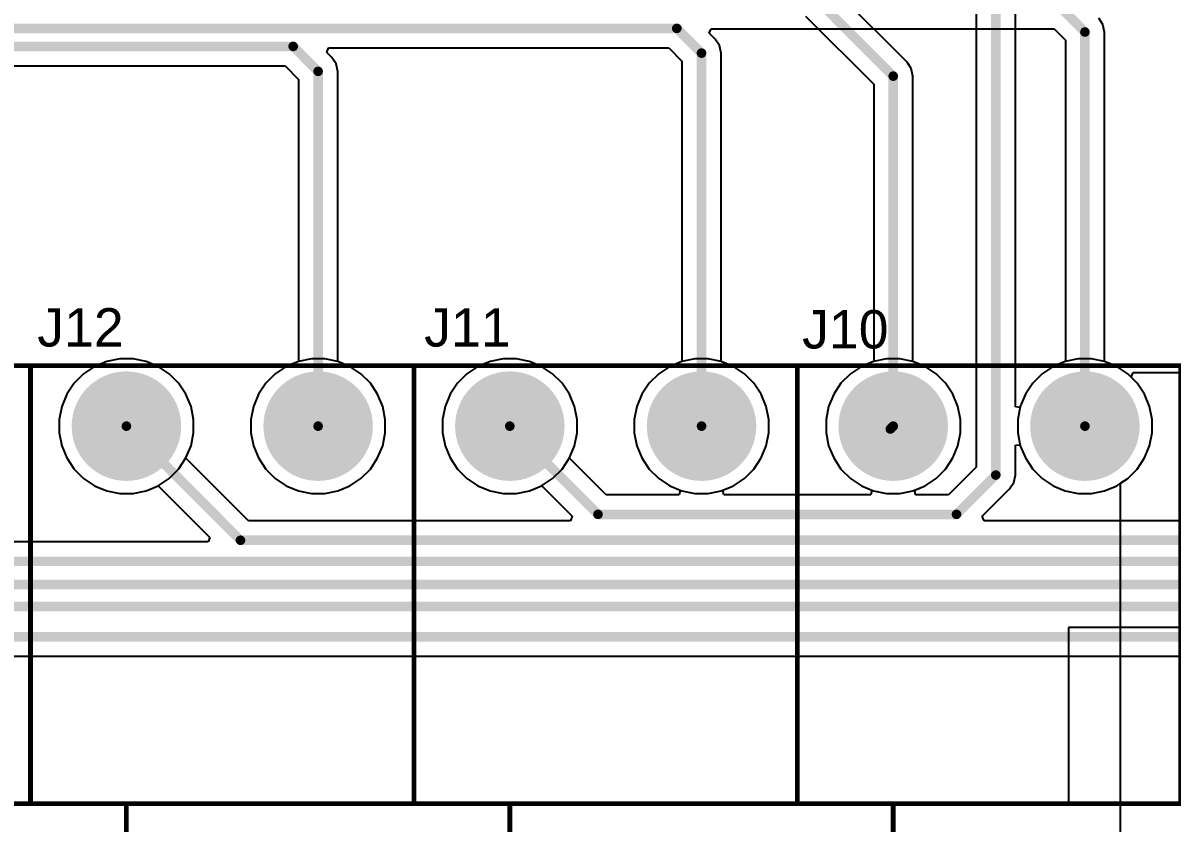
# Model space of a CAD drawing. Header units: millimetres. Extents: x -1.53 to 7.44, y -0.61 to 4.57.
# Drawn here: x 2.317 to 3.516, y 1.95 to 2.784 of the extents above; entities that cross this region are included whole.
import ezdxf

# ---------------------------------------------------------------- set-up
doc = ezdxf.new("R2010")
doc.units = ezdxf.units.MM
doc.header["$MEASUREMENT"] = 0
for name, color, linetype in [('BottomLayer', 5, 'Continuous'), ('BottomSolder', 6, 'Continuous'), ('MultiLayer', 9, 'Continuous'), ('PadHoleLayer', 156, 'Continuous'), ('TopLayer', 1, 'Continuous'), ('TopOverlay', 2, 'Continuous'), ('TopSolder', 216, 'Continuous')]:
    doc.layers.add(name, color=color, linetype=linetype)
doc.styles.add('Arial', font='', dxfattribs={"height": 0.2})
doc.styles.get('Arial').set_extended_font_data('Arial')

# ---------------------------------------------------------------- blocks, each defined once
blk = doc.blocks.new('DB128A_5_08_2_2P_GN_S_148')
at = {"layer": 'BottomLayer'}
h = blk.add_hatch(color=5, dxfattribs=at)
edge = h.paths.add_edge_path()
edge.add_arc((-0.1, 0.6), 0.055118, 0, 360)
h = blk.add_hatch(color=5, dxfattribs=at)
edge = h.paths.add_edge_path()
edge.add_arc((0.1, 0.6), 0.055118, 0, 360)
h = blk.add_hatch(color=5, dxfattribs=at)
edge = h.paths.add_edge_path()
edge.add_arc((0, 0), 0.055118, 0, 360)
h = blk.add_hatch(color=5, dxfattribs=at)
edge = h.paths.add_edge_path()
edge.add_arc((0.2, 0), 0.055118, 0, 360)
at = {"layer": 'BottomSolder'}
h = blk.add_hatch(color=6, dxfattribs=at)
edge = h.paths.add_edge_path()
edge.add_arc((-0.1, 0.6), 0.057118, 0, 360)
h = blk.add_hatch(color=6, dxfattribs=at)
edge = h.paths.add_edge_path()
edge.add_arc((0.1, 0.6), 0.057118, 0, 360)
h = blk.add_hatch(color=6, dxfattribs=at)
edge = h.paths.add_edge_path()
edge.add_arc((0, 0), 0.057118, 0, 360)
h = blk.add_hatch(color=6, dxfattribs=at)
edge = h.paths.add_edge_path()
edge.add_arc((0.2, 0), 0.057118, 0, 360)
at = {"layer": 'MultiLayer'}
h = blk.add_hatch(color=9, dxfattribs=at)
edge = h.paths.add_edge_path()
edge.add_arc((-0.1, 0.6), 0.055118, 0, 360)
h = blk.add_hatch(color=9, dxfattribs=at)
edge = h.paths.add_edge_path()
edge.add_arc((0.1, 0.6), 0.055118, 0, 360)
h = blk.add_hatch(color=9, dxfattribs=at)
edge = h.paths.add_edge_path()
edge.add_arc((0, 0), 0.055118, 0, 360)
h = blk.add_hatch(color=9, dxfattribs=at)
edge = h.paths.add_edge_path()
edge.add_arc((0.2, 0), 0.055118, 0, 360)
at = {"layer": 'PadHoleLayer'}
h = blk.add_hatch(color=156, dxfattribs=at)
edge = h.paths.add_edge_path()
edge.add_arc((-0.1, 0.6), 0.031496, 0, 360)
h = blk.add_hatch(color=156, dxfattribs=at)
edge = h.paths.add_edge_path()
edge.add_arc((0.1, 0.6), 0.031496, 0, 360)
h = blk.add_hatch(color=156, dxfattribs=at)
edge = h.paths.add_edge_path()
edge.add_arc((0, 0), 0.031496, 0, 360)
h = blk.add_hatch(color=156, dxfattribs=at)
edge = h.paths.add_edge_path()
edge.add_arc((0.2, 0), 0.031496, 0, 360)
at = {"layer": 'TopLayer'}
h = blk.add_hatch(color=1, dxfattribs=at)
edge = h.paths.add_edge_path()
edge.add_arc((-0.1, 0.6), 0.055118, 0, 360)
h = blk.add_hatch(color=1, dxfattribs=at)
edge = h.paths.add_edge_path()
edge.add_arc((0.1, 0.6), 0.055118, 0, 360)
h = blk.add_hatch(color=1, dxfattribs=at)
edge = h.paths.add_edge_path()
edge.add_arc((0, 0), 0.055118, 0, 360)
h = blk.add_hatch(color=1, dxfattribs=at)
edge = h.paths.add_edge_path()
edge.add_arc((0.2, 0), 0.055118, 0, 360)
at = {"layer": 'TopSolder'}
h = blk.add_hatch(color=216, dxfattribs=at)
edge = h.paths.add_edge_path()
edge.add_arc((-0.1, 0.6), 0.057118, 0, 360)
h = blk.add_hatch(color=216, dxfattribs=at)
edge = h.paths.add_edge_path()
edge.add_arc((0.1, 0.6), 0.057118, 0, 360)
h = blk.add_hatch(color=216, dxfattribs=at)
edge = h.paths.add_edge_path()
edge.add_arc((0, 0), 0.057118, 0, 360)
h = blk.add_hatch(color=216, dxfattribs=at)
edge = h.paths.add_edge_path()
edge.add_arc((0.2, 0), 0.057118, 0, 360)
at = {"layer": 'TopOverlay', "const_width": 0.005}
for points in [[(-0.2, 0.206301), (-0.2, 0.662992)], [(-0.2, 0.662992), (0.2, 0.662992)], [(0.2, 0.206301), (0.2, 0.662992)], [(-0.2, 0.206301), (0.2, 0.206301)], [(-0.1, -0.187401), (-0.1, 0.206301)], [(0.2, 0.206301), (0.3, 0.206301)], [(0.3, -0.187401), (0.3, 0.206301)], [(-0.1, -0.187401), (0.3, -0.187401)]]:
    blk.add_lwpolyline(points, dxfattribs=at)
at = {"layer": 'TopOverlay', "const_width": 0.0025}
for points in [[(-0.20125, 0.662992, 1), (-0.19875, 0.662992, 1)], [(-0.20125, 0.662992, 1), (-0.19875, 0.662992, 1)], [(0.19875, 0.662992, 1), (0.20125, 0.662992, 1)], [(0.19875, 0.662992, 1), (0.20125, 0.662992, 1)], [(-0.20125, 0.206301, 1), (-0.19875, 0.206301, 1)], [(-0.20125, 0.206301, 1), (-0.19875, 0.206301, 1)], [(-0.10125, 0.206301, 1), (-0.09875, 0.206301, 1)], [(0.19875, 0.206301, 1), (0.20125, 0.206301, 1)], [(0.19875, 0.206301, 1), (0.20125, 0.206301, 1)], [(0.19875, 0.206301, 1), (0.20125, 0.206301, 1)], [(0.29875, 0.206301, 1), (0.30125, 0.206301, 1)], [(0.29875, 0.206301, 1), (0.30125, 0.206301, 1)], [(-0.10125, -0.187401, 1), (-0.09875, -0.187401, 1)], [(-0.10125, -0.187401, 1), (-0.09875, -0.187401, 1)], [(0.29875, -0.187401, 1), (0.30125, -0.187401, 1)], [(0.29875, -0.187401, 1), (0.30125, -0.187401, 1)]]:
    blk.add_lwpolyline(points, format="xyb", close=True, dxfattribs=at)
blk = doc.blocks.new('DB128A_5_08_2_2P_GN_S_149')
at = {"layer": 'BottomLayer'}
h = blk.add_hatch(color=5, dxfattribs=at)
edge = h.paths.add_edge_path()
edge.add_arc((-0.1, 0.6), 0.055118, 0, 360)
h = blk.add_hatch(color=5, dxfattribs=at)
edge = h.paths.add_edge_path()
edge.add_arc((0.1, 0.6), 0.055118, 0, 360)
h = blk.add_hatch(color=5, dxfattribs=at)
edge = h.paths.add_edge_path()
edge.add_arc((0, 0), 0.055118, 0, 360)
h = blk.add_hatch(color=5, dxfattribs=at)
edge = h.paths.add_edge_path()
edge.add_arc((0.2, 0), 0.055118, 0, 360)
at = {"layer": 'BottomSolder'}
h = blk.add_hatch(color=6, dxfattribs=at)
edge = h.paths.add_edge_path()
edge.add_arc((-0.1, 0.6), 0.057118, 0, 360)
h = blk.add_hatch(color=6, dxfattribs=at)
edge = h.paths.add_edge_path()
edge.add_arc((0.1, 0.6), 0.057118, 0, 360)
h = blk.add_hatch(color=6, dxfattribs=at)
edge = h.paths.add_edge_path()
edge.add_arc((0, 0), 0.057118, 0, 360)
h = blk.add_hatch(color=6, dxfattribs=at)
edge = h.paths.add_edge_path()
edge.add_arc((0.2, 0), 0.057118, 0, 360)
at = {"layer": 'MultiLayer'}
h = blk.add_hatch(color=9, dxfattribs=at)
edge = h.paths.add_edge_path()
edge.add_arc((-0.1, 0.6), 0.055118, 0, 360)
h = blk.add_hatch(color=9, dxfattribs=at)
edge = h.paths.add_edge_path()
edge.add_arc((0.1, 0.6), 0.055118, 0, 360)
h = blk.add_hatch(color=9, dxfattribs=at)
edge = h.paths.add_edge_path()
edge.add_arc((0, 0), 0.055118, 0, 360)
h = blk.add_hatch(color=9, dxfattribs=at)
edge = h.paths.add_edge_path()
edge.add_arc((0.2, 0), 0.055118, 0, 360)
at = {"layer": 'PadHoleLayer'}
h = blk.add_hatch(color=156, dxfattribs=at)
edge = h.paths.add_edge_path()
edge.add_arc((-0.1, 0.6), 0.031496, 0, 360)
h = blk.add_hatch(color=156, dxfattribs=at)
edge = h.paths.add_edge_path()
edge.add_arc((0.1, 0.6), 0.031496, 0, 360)
h = blk.add_hatch(color=156, dxfattribs=at)
edge = h.paths.add_edge_path()
edge.add_arc((0, 0), 0.031496, 0, 360)
h = blk.add_hatch(color=156, dxfattribs=at)
edge = h.paths.add_edge_path()
edge.add_arc((0.2, 0), 0.031496, 0, 360)
at = {"layer": 'TopLayer'}
h = blk.add_hatch(color=1, dxfattribs=at)
edge = h.paths.add_edge_path()
edge.add_arc((-0.1, 0.6), 0.055118, 0, 360)
h = blk.add_hatch(color=1, dxfattribs=at)
edge = h.paths.add_edge_path()
edge.add_arc((0.1, 0.6), 0.055118, 0, 360)
h = blk.add_hatch(color=1, dxfattribs=at)
edge = h.paths.add_edge_path()
edge.add_arc((0, 0), 0.055118, 0, 360)
h = blk.add_hatch(color=1, dxfattribs=at)
edge = h.paths.add_edge_path()
edge.add_arc((0.2, 0), 0.055118, 0, 360)
at = {"layer": 'TopSolder'}
h = blk.add_hatch(color=216, dxfattribs=at)
edge = h.paths.add_edge_path()
edge.add_arc((-0.1, 0.6), 0.057118, 0, 360)
h = blk.add_hatch(color=216, dxfattribs=at)
edge = h.paths.add_edge_path()
edge.add_arc((0.1, 0.6), 0.057118, 0, 360)
h = blk.add_hatch(color=216, dxfattribs=at)
edge = h.paths.add_edge_path()
edge.add_arc((0, 0), 0.057118, 0, 360)
h = blk.add_hatch(color=216, dxfattribs=at)
edge = h.paths.add_edge_path()
edge.add_arc((0.2, 0), 0.057118, 0, 360)
at = {"layer": 'TopOverlay', "const_width": 0.005}
for points in [[(-0.2, 0.206301), (-0.2, 0.662992)], [(-0.2, 0.662992), (0.2, 0.662992)], [(0.2, 0.206301), (0.2, 0.662992)], [(-0.2, 0.206301), (0.2, 0.206301)], [(-0.1, -0.187401), (-0.1, 0.206301)], [(0.2, 0.206301), (0.3, 0.206301)], [(0.3, -0.187401), (0.3, 0.206301)], [(-0.1, -0.187401), (0.3, -0.187401)]]:
    blk.add_lwpolyline(points, dxfattribs=at)
at = {"layer": 'TopOverlay', "const_width": 0.0025}
for points in [[(-0.20125, 0.662992, 1), (-0.19875, 0.662992, 1)], [(-0.20125, 0.662992, 1), (-0.19875, 0.662992, 1)], [(0.19875, 0.662992, 1), (0.20125, 0.662992, 1)], [(0.19875, 0.662992, 1), (0.20125, 0.662992, 1)], [(-0.20125, 0.206301, 1), (-0.19875, 0.206301, 1)], [(-0.20125, 0.206301, 1), (-0.19875, 0.206301, 1)], [(-0.10125, 0.206301, 1), (-0.09875, 0.206301, 1)], [(0.19875, 0.206301, 1), (0.20125, 0.206301, 1)], [(0.19875, 0.206301, 1), (0.20125, 0.206301, 1)], [(0.19875, 0.206301, 1), (0.20125, 0.206301, 1)], [(0.29875, 0.206301, 1), (0.30125, 0.206301, 1)], [(0.29875, 0.206301, 1), (0.30125, 0.206301, 1)], [(-0.10125, -0.187401, 1), (-0.09875, -0.187401, 1)], [(-0.10125, -0.187401, 1), (-0.09875, -0.187401, 1)], [(0.29875, -0.187401, 1), (0.30125, -0.187401, 1)], [(0.29875, -0.187401, 1), (0.30125, -0.187401, 1)]]:
    blk.add_lwpolyline(points, format="xyb", close=True, dxfattribs=at)
blk = doc.blocks.new('DB128A_5_08_2_2P_GN_S_150')
at = {"layer": 'BottomLayer'}
h = blk.add_hatch(color=5, dxfattribs=at)
edge = h.paths.add_edge_path()
edge.add_arc((-0.1, 0.6), 0.055118, 0, 360)
h = blk.add_hatch(color=5, dxfattribs=at)
edge = h.paths.add_edge_path()
edge.add_arc((0.1, 0.6), 0.055118, 0, 360)
h = blk.add_hatch(color=5, dxfattribs=at)
edge = h.paths.add_edge_path()
edge.add_arc((0, 0), 0.055118, 0, 360)
h = blk.add_hatch(color=5, dxfattribs=at)
edge = h.paths.add_edge_path()
edge.add_arc((0.2, 0), 0.055118, 0, 360)
at = {"layer": 'BottomSolder'}
h = blk.add_hatch(color=6, dxfattribs=at)
edge = h.paths.add_edge_path()
edge.add_arc((-0.1, 0.6), 0.057118, 0, 360)
h = blk.add_hatch(color=6, dxfattribs=at)
edge = h.paths.add_edge_path()
edge.add_arc((0.1, 0.6), 0.057118, 0, 360)
h = blk.add_hatch(color=6, dxfattribs=at)
edge = h.paths.add_edge_path()
edge.add_arc((0, 0), 0.057118, 0, 360)
h = blk.add_hatch(color=6, dxfattribs=at)
edge = h.paths.add_edge_path()
edge.add_arc((0.2, 0), 0.057118, 0, 360)
at = {"layer": 'MultiLayer'}
h = blk.add_hatch(color=9, dxfattribs=at)
edge = h.paths.add_edge_path()
edge.add_arc((-0.1, 0.6), 0.055118, 0, 360)
h = blk.add_hatch(color=9, dxfattribs=at)
edge = h.paths.add_edge_path()
edge.add_arc((0.1, 0.6), 0.055118, 0, 360)
h = blk.add_hatch(color=9, dxfattribs=at)
edge = h.paths.add_edge_path()
edge.add_arc((0, 0), 0.055118, 0, 360)
h = blk.add_hatch(color=9, dxfattribs=at)
edge = h.paths.add_edge_path()
edge.add_arc((0.2, 0), 0.055118, 0, 360)
at = {"layer": 'PadHoleLayer'}
h = blk.add_hatch(color=156, dxfattribs=at)
edge = h.paths.add_edge_path()
edge.add_arc((-0.1, 0.6), 0.031496, 0, 360)
h = blk.add_hatch(color=156, dxfattribs=at)
edge = h.paths.add_edge_path()
edge.add_arc((0.1, 0.6), 0.031496, 0, 360)
h = blk.add_hatch(color=156, dxfattribs=at)
edge = h.paths.add_edge_path()
edge.add_arc((0, 0), 0.031496, 0, 360)
h = blk.add_hatch(color=156, dxfattribs=at)
edge = h.paths.add_edge_path()
edge.add_arc((0.2, 0), 0.031496, 0, 360)
at = {"layer": 'TopLayer'}
h = blk.add_hatch(color=1, dxfattribs=at)
edge = h.paths.add_edge_path()
edge.add_arc((-0.1, 0.6), 0.055118, 0, 360)
h = blk.add_hatch(color=1, dxfattribs=at)
edge = h.paths.add_edge_path()
edge.add_arc((0.1, 0.6), 0.055118, 0, 360)
h = blk.add_hatch(color=1, dxfattribs=at)
edge = h.paths.add_edge_path()
edge.add_arc((0, 0), 0.055118, 0, 360)
h = blk.add_hatch(color=1, dxfattribs=at)
edge = h.paths.add_edge_path()
edge.add_arc((0.2, 0), 0.055118, 0, 360)
at = {"layer": 'TopSolder'}
h = blk.add_hatch(color=216, dxfattribs=at)
edge = h.paths.add_edge_path()
edge.add_arc((-0.1, 0.6), 0.057118, 0, 360)
h = blk.add_hatch(color=216, dxfattribs=at)
edge = h.paths.add_edge_path()
edge.add_arc((0.1, 0.6), 0.057118, 0, 360)
h = blk.add_hatch(color=216, dxfattribs=at)
edge = h.paths.add_edge_path()
edge.add_arc((0, 0), 0.057118, 0, 360)
h = blk.add_hatch(color=216, dxfattribs=at)
edge = h.paths.add_edge_path()
edge.add_arc((0.2, 0), 0.057118, 0, 360)
at = {"layer": 'TopOverlay', "const_width": 0.005}
for points in [[(-0.2, 0.206301), (-0.2, 0.662992)], [(-0.2, 0.662992), (0.2, 0.662992)], [(0.2, 0.206301), (0.2, 0.662992)], [(-0.2, 0.206301), (0.2, 0.206301)], [(-0.1, -0.187401), (-0.1, 0.206301)], [(0.2, 0.206301), (0.3, 0.206301)], [(0.3, -0.187401), (0.3, 0.206301)], [(-0.1, -0.187401), (0.3, -0.187401)]]:
    blk.add_lwpolyline(points, dxfattribs=at)
at = {"layer": 'TopOverlay', "const_width": 0.0025}
for points in [[(-0.20125, 0.662992, 1), (-0.19875, 0.662992, 1)], [(-0.20125, 0.662992, 1), (-0.19875, 0.662992, 1)], [(0.19875, 0.662992, 1), (0.20125, 0.662992, 1)], [(0.19875, 0.662992, 1), (0.20125, 0.662992, 1)], [(-0.20125, 0.206301, 1), (-0.19875, 0.206301, 1)], [(-0.20125, 0.206301, 1), (-0.19875, 0.206301, 1)], [(-0.10125, 0.206301, 1), (-0.09875, 0.206301, 1)], [(0.19875, 0.206301, 1), (0.20125, 0.206301, 1)], [(0.19875, 0.206301, 1), (0.20125, 0.206301, 1)], [(0.19875, 0.206301, 1), (0.20125, 0.206301, 1)], [(0.29875, 0.206301, 1), (0.30125, 0.206301, 1)], [(0.29875, 0.206301, 1), (0.30125, 0.206301, 1)], [(-0.10125, -0.187401, 1), (-0.09875, -0.187401, 1)], [(-0.10125, -0.187401, 1), (-0.09875, -0.187401, 1)], [(0.29875, -0.187401, 1), (0.30125, -0.187401, 1)], [(0.29875, -0.187401, 1), (0.30125, -0.187401, 1)]]:
    blk.add_lwpolyline(points, format="xyb", close=True, dxfattribs=at)
blk = doc.blocks.new('DB128A_5_08_2_2P_GN_S_151')
at = {"layer": 'BottomLayer'}
h = blk.add_hatch(color=5, dxfattribs=at)
edge = h.paths.add_edge_path()
edge.add_arc((-0.1, 0.6), 0.055118, 0, 360)
h = blk.add_hatch(color=5, dxfattribs=at)
edge = h.paths.add_edge_path()
edge.add_arc((0.1, 0.6), 0.055118, 0, 360)
h = blk.add_hatch(color=5, dxfattribs=at)
edge = h.paths.add_edge_path()
edge.add_arc((0, 0), 0.055118, 0, 360)
h = blk.add_hatch(color=5, dxfattribs=at)
edge = h.paths.add_edge_path()
edge.add_arc((0.2, 0), 0.055118, 0, 360)
at = {"layer": 'BottomSolder'}
h = blk.add_hatch(color=6, dxfattribs=at)
edge = h.paths.add_edge_path()
edge.add_arc((-0.1, 0.6), 0.057118, 0, 360)
h = blk.add_hatch(color=6, dxfattribs=at)
edge = h.paths.add_edge_path()
edge.add_arc((0.1, 0.6), 0.057118, 0, 360)
h = blk.add_hatch(color=6, dxfattribs=at)
edge = h.paths.add_edge_path()
edge.add_arc((0, 0), 0.057118, 0, 360)
h = blk.add_hatch(color=6, dxfattribs=at)
edge = h.paths.add_edge_path()
edge.add_arc((0.2, 0), 0.057118, 0, 360)
at = {"layer": 'MultiLayer'}
h = blk.add_hatch(color=9, dxfattribs=at)
edge = h.paths.add_edge_path()
edge.add_arc((-0.1, 0.6), 0.055118, 0, 360)
h = blk.add_hatch(color=9, dxfattribs=at)
edge = h.paths.add_edge_path()
edge.add_arc((0.1, 0.6), 0.055118, 0, 360)
h = blk.add_hatch(color=9, dxfattribs=at)
edge = h.paths.add_edge_path()
edge.add_arc((0, 0), 0.055118, 0, 360)
h = blk.add_hatch(color=9, dxfattribs=at)
edge = h.paths.add_edge_path()
edge.add_arc((0.2, 0), 0.055118, 0, 360)
at = {"layer": 'PadHoleLayer'}
h = blk.add_hatch(color=156, dxfattribs=at)
edge = h.paths.add_edge_path()
edge.add_arc((-0.1, 0.6), 0.031496, 0, 360)
h = blk.add_hatch(color=156, dxfattribs=at)
edge = h.paths.add_edge_path()
edge.add_arc((0.1, 0.6), 0.031496, 0, 360)
h = blk.add_hatch(color=156, dxfattribs=at)
edge = h.paths.add_edge_path()
edge.add_arc((0, 0), 0.031496, 0, 360)
h = blk.add_hatch(color=156, dxfattribs=at)
edge = h.paths.add_edge_path()
edge.add_arc((0.2, 0), 0.031496, 0, 360)
at = {"layer": 'TopLayer'}
h = blk.add_hatch(color=1, dxfattribs=at)
edge = h.paths.add_edge_path()
edge.add_arc((-0.1, 0.6), 0.055118, 0, 360)
h = blk.add_hatch(color=1, dxfattribs=at)
edge = h.paths.add_edge_path()
edge.add_arc((0.1, 0.6), 0.055118, 0, 360)
h = blk.add_hatch(color=1, dxfattribs=at)
edge = h.paths.add_edge_path()
edge.add_arc((0, 0), 0.055118, 0, 360)
h = blk.add_hatch(color=1, dxfattribs=at)
edge = h.paths.add_edge_path()
edge.add_arc((0.2, 0), 0.055118, 0, 360)
at = {"layer": 'TopSolder'}
h = blk.add_hatch(color=216, dxfattribs=at)
edge = h.paths.add_edge_path()
edge.add_arc((-0.1, 0.6), 0.057118, 0, 360)
h = blk.add_hatch(color=216, dxfattribs=at)
edge = h.paths.add_edge_path()
edge.add_arc((0.1, 0.6), 0.057118, 0, 360)
h = blk.add_hatch(color=216, dxfattribs=at)
edge = h.paths.add_edge_path()
edge.add_arc((0, 0), 0.057118, 0, 360)
h = blk.add_hatch(color=216, dxfattribs=at)
edge = h.paths.add_edge_path()
edge.add_arc((0.2, 0), 0.057118, 0, 360)
at = {"layer": 'TopOverlay', "const_width": 0.005}
for points in [[(-0.2, 0.662992), (0.2, 0.662992)], [(-0.2, 0.206301), (-0.2, 0.662992)], [(0.2, 0.206301), (0.2, 0.662992)], [(-0.2, 0.206301), (0.2, 0.206301)], [(-0.1, -0.187401), (-0.1, 0.206301)], [(0.2, 0.206301), (0.3, 0.206301)], [(0.3, -0.187401), (0.3, 0.206301)], [(-0.1, -0.187401), (0.3, -0.187401)]]:
    blk.add_lwpolyline(points, dxfattribs=at)
at = {"layer": 'TopOverlay', "const_width": 0.0025}
for points in [[(-0.20125, 0.662992, 1), (-0.19875, 0.662992, 1)], [(-0.20125, 0.662992, 1), (-0.19875, 0.662992, 1)], [(0.19875, 0.662992, 1), (0.20125, 0.662992, 1)], [(0.19875, 0.662992, 1), (0.20125, 0.662992, 1)], [(-0.20125, 0.206301, 1), (-0.19875, 0.206301, 1)], [(-0.20125, 0.206301, 1), (-0.19875, 0.206301, 1)], [(-0.10125, 0.206301, 1), (-0.09875, 0.206301, 1)], [(0.19875, 0.206301, 1), (0.20125, 0.206301, 1)], [(0.19875, 0.206301, 1), (0.20125, 0.206301, 1)], [(0.19875, 0.206301, 1), (0.20125, 0.206301, 1)], [(0.29875, 0.206301, 1), (0.30125, 0.206301, 1)], [(0.29875, 0.206301, 1), (0.30125, 0.206301, 1)], [(-0.10125, -0.187401, 1), (-0.09875, -0.187401, 1)], [(-0.10125, -0.187401, 1), (-0.09875, -0.187401, 1)], [(0.29875, -0.187401, 1), (0.30125, -0.187401, 1)], [(0.29875, -0.187401, 1), (0.30125, -0.187401, 1)]]:
    blk.add_lwpolyline(points, format="xyb", close=True, dxfattribs=at)

msp = doc.modelspace()

# ---------------------------------------------------------------- linework, layer by layer
at = {"layer": 'BottomLayer'}
for p, q in [((3.3116, 2.8503), (3.3116, 2.3214)), ((3.3524, 2.384), (3.3524, 2.8419)), ((3.2394, 2.7434), (3.1564, 2.8264)), ((3.1336, 2.7916), (3.2046, 2.7206)), ((3.2438, 2.7368), (3.2394, 2.7434)), ((3.2454, 2.729), (3.2438, 2.7368)), ((3.2454, 2.4314), (3.2454, 2.729)), ((3.2046, 2.7206), (3.2046, 2.4314)), ((2.4181, 2.4341), (2.4045, 2.4314)), ((2.4319, 2.4341), (2.4181, 2.4341)), ((2.4455, 2.4314), (2.4319, 2.4341)), ((2.6181, 2.4341), (2.6045, 2.4314)), ((2.6319, 2.4341), (2.6181, 2.4341)), ((2.6455, 2.4314), (2.6319, 2.4341)), ((2.8181, 2.4341), (2.8045, 2.4314)), ((2.8319, 2.4341), (2.8181, 2.4341)), ((2.8455, 2.4314), (2.8319, 2.4341)), ((3.0181, 2.4341), (3.0045, 2.4314)), ((3.0319, 2.4341), (3.0181, 2.4341)), ((3.0455, 2.4314), (3.0319, 2.4341)), ((3.4181, 2.4341), (3.4045, 2.4314)), ((3.4319, 2.4341), (3.4181, 2.4341)), ((3.4455, 2.4314), (3.4319, 2.4341)), ((2.3918, 2.4261), (2.3803, 2.4185)), ((2.4045, 2.4314), (2.3918, 2.4261)), ((2.4582, 2.4261), (2.4455, 2.4314)), ((2.4697, 2.4185), (2.4582, 2.4261)), ((2.5918, 2.4261), (2.5803, 2.4185)), ((2.6045, 2.4314), (2.5918, 2.4261)), ((2.6582, 2.4261), (2.6455, 2.4314)), ((2.6697, 2.4185), (2.6582, 2.4261)), ((2.7918, 2.4261), (2.7803, 2.4185)), ((2.8045, 2.4314), (2.7918, 2.4261)), ((2.8582, 2.4261), (2.8455, 2.4314)), ((2.8697, 2.4185), (2.8582, 2.4261)), ((2.9918, 2.4261), (2.9803, 2.4185)), ((3.0045, 2.4314), (2.9918, 2.4261)), ((3.0582, 2.4261), (3.0455, 2.4314)), ((3.0697, 2.4185), (3.0582, 2.4261)), ((3.1918, 2.4261), (3.1803, 2.4185)), ((3.2045, 2.4314), (3.1918, 2.4261)), ((3.2046, 2.4314), (3.2045, 2.4314)), ((3.2455, 2.4314), (3.2454, 2.4314)), ((3.2582, 2.4261), (3.2455, 2.4314)), ((3.2697, 2.4185), (3.2582, 2.4261)), ((3.3918, 2.4261), (3.3803, 2.4185)), ((3.4045, 2.4314), (3.3918, 2.4261)), ((3.4582, 2.4261), (3.4455, 2.4314)), ((3.4697, 2.4185), (3.4582, 2.4261)), ((2.3803, 2.4185), (2.3705, 2.4087)), ((2.4795, 2.4087), (2.4697, 2.4185)), ((2.5803, 2.4185), (2.5705, 2.4087)), ((2.6795, 2.4087), (2.6697, 2.4185)), ((2.7803, 2.4185), (2.7705, 2.4087)), ((2.8795, 2.4087), (2.8697, 2.4185)), ((2.9803, 2.4185), (2.9705, 2.4087)), ((3.0795, 2.4087), (3.0697, 2.4185)), ((3.1803, 2.4185), (3.1705, 2.4087)), ((3.2795, 2.4087), (3.2697, 2.4185)), ((3.3803, 2.4185), (3.3705, 2.4087)), ((3.4795, 2.4087), (3.4697, 2.4185)), ((2.3705, 2.4087), (2.3629, 2.3972)), ((2.4871, 2.3972), (2.4795, 2.4087)), ((2.5705, 2.4087), (2.5629, 2.3972)), ((2.6871, 2.3972), (2.6795, 2.4087)), ((2.7705, 2.4087), (2.7629, 2.3972)), ((2.8871, 2.3972), (2.8795, 2.4087)), ((2.9705, 2.4087), (2.9629, 2.3972)), ((3.0871, 2.3972), (3.0795, 2.4087)), ((3.1705, 2.4087), (3.1629, 2.3972)), ((3.2871, 2.3972), (3.2795, 2.4087)), ((3.3705, 2.4087), (3.3629, 2.3972)), ((3.4871, 2.3972), (3.4795, 2.4087)), ((2.3629, 2.3972), (2.3576, 2.3845)), ((2.4924, 2.3845), (2.4871, 2.3972)), ((2.5629, 2.3972), (2.5576, 2.3845)), ((2.6924, 2.3845), (2.6871, 2.3972)), ((2.7629, 2.3972), (2.7576, 2.3845)), ((2.8924, 2.3845), (2.8871, 2.3972)), ((2.9629, 2.3972), (2.9576, 2.3845)), ((3.0924, 2.3845), (3.0871, 2.3972)), ((3.1629, 2.3972), (3.1576, 2.3845)), ((3.2924, 2.3845), (3.2871, 2.3972)), ((3.3629, 2.3972), (3.3576, 2.3845)), ((3.4924, 2.3845), (3.4871, 2.3972)), ((2.3576, 2.3845), (2.3549, 2.3709)), ((2.4951, 2.3709), (2.4924, 2.3845)), ((2.5576, 2.3845), (2.5549, 2.3709)), ((2.6951, 2.3709), (2.6924, 2.3845)), ((2.7576, 2.3845), (2.7549, 2.3709)), ((2.8951, 2.3709), (2.8924, 2.3845)), ((2.9576, 2.3845), (2.9549, 2.3709)), ((3.0951, 2.3709), (3.0924, 2.3845)), ((3.1576, 2.3845), (3.1549, 2.3709)), ((3.2951, 2.3709), (3.2924, 2.3845)), ((3.3574, 2.3835), (3.3524, 2.384)), ((3.3576, 2.3845), (3.3574, 2.3835)), ((3.4951, 2.3709), (3.4924, 2.3845)), ((2.3549, 2.3709), (2.3549, 2.3571)), ((2.4951, 2.3571), (2.4951, 2.3709)), ((2.5549, 2.3709), (2.5549, 2.3571)), ((2.6951, 2.3571), (2.6951, 2.3709)), ((2.7549, 2.3709), (2.7549, 2.3571)), ((2.8951, 2.3571), (2.8951, 2.3709)), ((2.9549, 2.3709), (2.9549, 2.3571)), ((3.0951, 2.3571), (3.0951, 2.3709)), ((3.1549, 2.3709), (3.1549, 2.3571)), ((3.2951, 2.3571), (3.2951, 2.3709)), ((3.4951, 2.3571), (3.4951, 2.3709)), ((2.3549, 2.3571), (2.3576, 2.3435)), ((2.4924, 2.3435), (2.4951, 2.3571)), ((2.5549, 2.3571), (2.5576, 2.3435)), ((2.6924, 2.3435), (2.6951, 2.3571)), ((2.7549, 2.3571), (2.7576, 2.3435)), ((2.8924, 2.3435), (2.8951, 2.3571)), ((2.9549, 2.3571), (2.9576, 2.3435)), ((3.0924, 2.3435), (3.0951, 2.3571)), ((3.1549, 2.3571), (3.1576, 2.3435)), ((3.2924, 2.3435), (3.2951, 2.3571)), ((3.4924, 2.3435), (3.4951, 2.3571)), ((2.3576, 2.3435), (2.3629, 2.3308)), ((2.4871, 2.3308), (2.4924, 2.3435)), ((2.5576, 2.3435), (2.5629, 2.3308)), ((2.6871, 2.3308), (2.6924, 2.3435)), ((2.7576, 2.3435), (2.7629, 2.3308)), ((2.8871, 2.3308), (2.8924, 2.3435)), ((2.9576, 2.3435), (2.9629, 2.3308)), ((3.0871, 2.3308), (3.0924, 2.3435)), ((3.1576, 2.3435), (3.1629, 2.3308)), ((3.2871, 2.3308), (3.2924, 2.3435)), ((3.3524, 2.344), (3.3574, 2.3445)), ((3.3524, 2.313), (3.3524, 2.344)), ((3.3574, 2.3445), (3.3576, 2.3435)), ((3.3576, 2.3435), (3.3629, 2.3308)), ((3.4871, 2.3308), (3.4924, 2.3435)), ((2.3629, 2.3308), (2.3705, 2.3193)), ((2.4871, 2.3307), (2.4871, 2.3308)), ((2.5524, 2.2654), (2.4871, 2.3307)), ((2.5629, 2.3308), (2.5705, 2.3193)), ((2.6795, 2.3193), (2.6871, 2.3308)), ((2.7629, 2.3308), (2.7705, 2.3193)), ((2.8871, 2.3307), (2.8871, 2.3308)), ((2.9254, 2.2924), (2.8871, 2.3307)), ((2.9629, 2.3308), (2.9705, 2.3193)), ((3.0795, 2.3193), (3.0871, 2.3308)), ((3.1629, 2.3308), (3.1705, 2.3193)), ((3.2795, 2.3193), (3.2871, 2.3308)), ((3.3629, 2.3308), (3.3705, 2.3193)), ((3.4795, 2.3193), (3.4871, 2.3308)), ((2.3705, 2.3193), (2.3803, 2.3095)), ((2.5705, 2.3193), (2.5803, 2.3095)), ((2.6697, 2.3095), (2.6795, 2.3193)), ((2.7705, 2.3193), (2.7803, 2.3095)), ((2.9705, 2.3193), (2.9803, 2.3095)), ((3.0697, 2.3095), (3.0795, 2.3193)), ((3.1705, 2.3193), (3.1803, 2.3095)), ((3.2697, 2.3095), (3.2795, 2.3193)), ((3.3116, 2.3214), (3.2826, 2.2924)), ((3.3705, 2.3193), (3.3803, 2.3095)), ((3.4697, 2.3095), (3.4795, 2.3193)), ((2.3803, 2.3095), (2.3918, 2.3019)), ((2.3918, 2.3019), (2.4045, 2.2966)), ((2.4455, 2.2966), (2.4582, 2.3019)), ((2.4582, 2.3019), (2.4583, 2.3019)), ((2.4583, 2.3019), (2.5122, 2.248)), ((2.5803, 2.3095), (2.5918, 2.3019)), ((2.5918, 2.3019), (2.6045, 2.2966)), ((2.6455, 2.2966), (2.6582, 2.3019)), ((2.6582, 2.3019), (2.6697, 2.3095)), ((2.7803, 2.3095), (2.7918, 2.3019)), ((2.7918, 2.3019), (2.8045, 2.2966)), ((2.8455, 2.2966), (2.8582, 2.3019)), ((2.8582, 2.3019), (2.8583, 2.3019)), ((2.8583, 2.3019), (2.8902, 2.27)), ((2.9803, 2.3095), (2.9918, 2.3019)), ((2.9918, 2.3019), (3.0026, 2.2974)), ((3.0474, 2.2974), (3.0582, 2.3019)), ((3.0582, 2.3019), (3.0697, 2.3095)), ((3.1803, 2.3095), (3.1918, 2.3019)), ((3.1918, 2.3019), (3.2026, 2.2974)), ((3.2474, 2.2974), (3.2582, 2.3019)), ((3.2582, 2.3019), (3.2697, 2.3095)), ((3.3464, 2.2986), (3.3508, 2.3052)), ((3.3508, 2.3052), (3.3524, 2.313)), ((3.3524, 2.313), (3.3524, 2.313)), ((3.3803, 2.3095), (3.3918, 2.3019)), ((3.3918, 2.3019), (3.4045, 2.2966)), ((3.4455, 2.2966), (3.4582, 2.3019)), ((3.4582, 2.3019), (3.4697, 2.3095)), ((2.4045, 2.2966), (2.4181, 2.2939)), ((2.4181, 2.2939), (2.4319, 2.2939)), ((2.4319, 2.2939), (2.4455, 2.2966)), ((2.6045, 2.2966), (2.6181, 2.2939)), ((2.6181, 2.2939), (2.6319, 2.2939)), ((2.6319, 2.2939), (2.6455, 2.2966)), ((2.8045, 2.2966), (2.8181, 2.2939)), ((2.8181, 2.2939), (2.8319, 2.2939)), ((2.8319, 2.2939), (2.8455, 2.2966)), ((3.0016, 2.2924), (2.9254, 2.2924)), ((3.0026, 2.2974), (3.0016, 2.2924)), ((3.0484, 2.2924), (3.0474, 2.2974)), ((3.2016, 2.2924), (3.0484, 2.2924)), ((3.2026, 2.2974), (3.2016, 2.2924)), ((3.2484, 2.2924), (3.2474, 2.2974)), ((3.2826, 2.2924), (3.2484, 2.2924)), ((3.3178, 2.27), (3.3464, 2.2986)), ((3.3464, 2.2986), (3.3464, 2.2986)), ((3.4045, 2.2966), (3.4181, 2.2939)), ((3.4181, 2.2939), (3.4319, 2.2939)), ((3.4319, 2.2939), (3.4455, 2.2966)), ((2.8902, 2.27), (2.8882, 2.2654)), ((3.3198, 2.2654), (3.3178, 2.27)), ((2.8882, 2.2654), (2.5524, 2.2654)), ((3.8466, 2.2654), (3.3198, 2.2654)), ((2.5102, 2.2434), (2.1744, 2.2434)), ((2.5122, 2.248), (2.5102, 2.2434)), ((1.9625, 2.124), (5.3483, 2.124))]:
    msp.add_line(p, q, dxfattribs=at)
at = {"layer": 'BottomLayer', "const_width": 0.01}
for points in [[(3.332, 2.313), (3.332, 2.8503)], [(3.142, 2.812), (3.225, 2.729)], [(3.225, 2.364), (3.225, 2.729)], [(2.425, 2.364), (2.544, 2.245)], [(2.825, 2.364), (2.917, 2.272)], [(3.222, 2.361), (3.225, 2.364)], [(3.291, 2.272), (3.332, 2.313)], [(2.917, 2.272), (3.291, 2.272)], [(2.544, 2.245), (3.855, 2.245)], [(2.166, 2.223), (4.437, 2.223)], [(1.5335, 2.199), (5.336, 2.199)], [(1.5413, 2.176), (5.345, 2.176)], [(1.945, 2.1443), (5.3483, 2.1443)]]:
    msp.add_lwpolyline(points, dxfattribs=at)
at = {"layer": 'BottomLayer', "const_width": 0.005}
for points in [[(3.2225, 2.729, 1), (3.2275, 2.729, 1)], [(3.2225, 2.729, 1), (3.2275, 2.729, 1)], [(2.4225, 2.364, 1), (2.4275, 2.364, 1)], [(2.8225, 2.364, 1), (2.8275, 2.364, 1)], [(3.2195, 2.361, 1), (3.2245, 2.361, 1)], [(3.2225, 2.364, 1), (3.2275, 2.364, 1)], [(3.2225, 2.364, 1), (3.2275, 2.364, 1)], [(3.3295, 2.313, 1), (3.3345, 2.313, 1)], [(3.3295, 2.313, 1), (3.3345, 2.313, 1)], [(2.9145, 2.272, 1), (2.9195, 2.272, 1)], [(2.9145, 2.272, 1), (2.9195, 2.272, 1)], [(3.2885, 2.272, 1), (3.2935, 2.272, 1)], [(3.2885, 2.272, 1), (3.2935, 2.272, 1)], [(2.5415, 2.245, 1), (2.5465, 2.245, 1)], [(2.5415, 2.245, 1), (2.5465, 2.245, 1)]]:
    msp.add_lwpolyline(points, format="xyb", close=True, dxfattribs=at)
at = {"layer": 'TopLayer'}
for p, q in [((3.4438, 2.7828), (3.4394, 2.7894)), ((3.4454, 2.775), (3.4438, 2.7828)), ((3.0331, 2.7738), (3.035, 2.7784)), ((3.0394, 2.7674), (3.0331, 2.7738)), ((3.035, 2.7784), (3.3928, 2.7784)), ((3.3928, 2.7784), (3.4046, 2.7666)), ((3.4454, 2.4314), (3.4454, 2.775)), ((3.4454, 2.775), (3.4454, 2.775)), ((2.6341, 2.7538), (2.636, 2.7584)), ((2.636, 2.7584), (2.9908, 2.7584)), ((2.9908, 2.7584), (3.0046, 2.7446)), ((3.0438, 2.7608), (3.0394, 2.7674)), ((3.0454, 2.753), (3.0438, 2.7608)), ((3.4046, 2.7666), (3.4046, 2.4314)), ((2.6394, 2.7484), (2.6341, 2.7538)), ((2.6438, 2.7418), (2.6394, 2.7484)), ((2.6394, 2.7484), (2.6394, 2.7484)), ((3.0454, 2.4314), (3.0454, 2.753)), ((2.251, 2.7396), (2.5906, 2.7396)), ((2.5906, 2.7396), (2.6046, 2.7256)), ((2.6454, 2.734), (2.6438, 2.7418)), ((2.6454, 2.4314), (2.6454, 2.734)), ((2.6454, 2.734), (2.6454, 2.734)), ((3.0046, 2.7446), (3.0046, 2.4314)), ((2.6046, 2.7256), (2.6046, 2.4314)), ((2.4181, 2.4341), (2.4045, 2.4314)), ((2.4319, 2.4341), (2.4181, 2.4341)), ((2.4455, 2.4314), (2.4319, 2.4341)), ((2.8181, 2.4341), (2.8045, 2.4314)), ((2.8319, 2.4341), (2.8181, 2.4341)), ((2.8455, 2.4314), (2.8319, 2.4341)), ((3.2181, 2.4341), (3.2045, 2.4314)), ((3.2319, 2.4341), (3.2181, 2.4341)), ((3.2455, 2.4314), (3.2319, 2.4341)), ((2.3918, 2.4261), (2.3803, 2.4185)), ((2.4045, 2.4314), (2.3918, 2.4261)), ((2.4582, 2.4261), (2.4455, 2.4314)), ((2.4697, 2.4185), (2.4582, 2.4261)), ((2.5918, 2.4261), (2.5803, 2.4185)), ((2.6045, 2.4314), (2.5918, 2.4261)), ((2.6046, 2.4314), (2.6045, 2.4314)), ((2.6455, 2.4314), (2.6454, 2.4314)), ((2.6582, 2.4261), (2.6455, 2.4314)), ((2.6697, 2.4185), (2.6582, 2.4261)), ((2.7918, 2.4261), (2.7803, 2.4185)), ((2.8045, 2.4314), (2.7918, 2.4261)), ((2.8582, 2.4261), (2.8455, 2.4314)), ((2.8697, 2.4185), (2.8582, 2.4261)), ((2.9918, 2.4261), (2.9803, 2.4185)), ((3.0045, 2.4314), (2.9918, 2.4261)), ((3.0046, 2.4314), (3.0045, 2.4314)), ((3.0455, 2.4314), (3.0454, 2.4314)), ((3.0582, 2.4261), (3.0455, 2.4314)), ((3.0697, 2.4185), (3.0582, 2.4261)), ((3.1918, 2.4261), (3.1803, 2.4185)), ((3.2045, 2.4314), (3.1918, 2.4261)), ((3.2582, 2.4261), (3.2455, 2.4314)), ((3.2697, 2.4185), (3.2582, 2.4261)), ((3.3918, 2.4261), (3.3803, 2.4185)), ((3.4045, 2.4314), (3.3918, 2.4261)), ((3.4046, 2.4314), (3.4045, 2.4314)), ((3.4455, 2.4314), (3.4454, 2.4314)), ((3.4582, 2.4261), (3.4455, 2.4314)), ((3.4697, 2.4185), (3.4582, 2.4261)), ((2.3803, 2.4185), (2.3705, 2.4087)), ((2.4795, 2.4087), (2.4697, 2.4185)), ((2.5803, 2.4185), (2.5705, 2.4087)), ((2.6795, 2.4087), (2.6697, 2.4185)), ((2.7803, 2.4185), (2.7705, 2.4087)), ((2.8795, 2.4087), (2.8697, 2.4185)), ((2.9803, 2.4185), (2.9705, 2.4087)), ((3.0795, 2.4087), (3.0697, 2.4185)), ((3.1803, 2.4185), (3.1705, 2.4087)), ((3.2795, 2.4087), (3.2697, 2.4185)), ((3.3803, 2.4185), (3.3705, 2.4087)), ((3.4795, 2.4087), (3.4697, 2.4185)), ((3.4732, 2.415), (3.4753, 2.42)), ((3.4795, 2.4087), (3.4732, 2.415)), ((3.4753, 2.42), (3.5747, 2.42)), ((2.3705, 2.4087), (2.3629, 2.3972)), ((2.4871, 2.3972), (2.4795, 2.4087)), ((2.5705, 2.4087), (2.5629, 2.3972)), ((2.6871, 2.3972), (2.6795, 2.4087)), ((2.7705, 2.4087), (2.7629, 2.3972)), ((2.8871, 2.3972), (2.8795, 2.4087)), ((2.9705, 2.4087), (2.9629, 2.3972)), ((3.0871, 2.3972), (3.0795, 2.4087)), ((3.1705, 2.4087), (3.1629, 2.3972)), ((3.2871, 2.3972), (3.2795, 2.4087)), ((3.3705, 2.4087), (3.3629, 2.3972)), ((3.4871, 2.3972), (3.4795, 2.4087)), ((3.4871, 2.3972), (3.4795, 2.4087)), ((2.3629, 2.3972), (2.3576, 2.3845)), ((2.4924, 2.3845), (2.4871, 2.3972)), ((2.5629, 2.3972), (2.5576, 2.3845)), ((2.6924, 2.3845), (2.6871, 2.3972)), ((2.7629, 2.3972), (2.7576, 2.3845)), ((2.8924, 2.3845), (2.8871, 2.3972)), ((2.9629, 2.3972), (2.9576, 2.3845)), ((3.0924, 2.3845), (3.0871, 2.3972)), ((3.1629, 2.3972), (3.1576, 2.3845)), ((3.2924, 2.3845), (3.2871, 2.3972)), ((3.3629, 2.3972), (3.3576, 2.3845)), ((3.4924, 2.3845), (3.4871, 2.3972)), ((3.4924, 2.3845), (3.4871, 2.3972)), ((2.3576, 2.3845), (2.3549, 2.3709)), ((2.4951, 2.3709), (2.4924, 2.3845)), ((2.5576, 2.3845), (2.5549, 2.3709)), ((2.6951, 2.3709), (2.6924, 2.3845)), ((2.7576, 2.3845), (2.7549, 2.3709)), ((2.8951, 2.3709), (2.8924, 2.3845)), ((2.9576, 2.3845), (2.9549, 2.3709)), ((3.0951, 2.3709), (3.0924, 2.3845)), ((3.1576, 2.3845), (3.1549, 2.3709)), ((3.2951, 2.3709), (3.2924, 2.3845)), ((3.3576, 2.3845), (3.3549, 2.3709)), ((3.4951, 2.3709), (3.4924, 2.3845)), ((3.4951, 2.3709), (3.4924, 2.3845)), ((2.3549, 2.3709), (2.3549, 2.3571)), ((2.4951, 2.3571), (2.4951, 2.3709)), ((2.5549, 2.3709), (2.5549, 2.3571)), ((2.6951, 2.3571), (2.6951, 2.3709)), ((2.7549, 2.3709), (2.7549, 2.3571)), ((2.8951, 2.3571), (2.8951, 2.3709)), ((2.9549, 2.3709), (2.9549, 2.3571)), ((3.0951, 2.3571), (3.0951, 2.3709)), ((3.1549, 2.3709), (3.1549, 2.3571)), ((3.2951, 2.3571), (3.2951, 2.3709)), ((3.3549, 2.3709), (3.3549, 2.3571)), ((3.4951, 2.3571), (3.4951, 2.3709)), ((3.4951, 2.3571), (3.4951, 2.3709)), ((2.3549, 2.3571), (2.3576, 2.3435)), ((2.4924, 2.3435), (2.4951, 2.3571)), ((2.5549, 2.3571), (2.5576, 2.3435)), ((2.6924, 2.3435), (2.6951, 2.3571)), ((2.7549, 2.3571), (2.7576, 2.3435)), ((2.8924, 2.3435), (2.8951, 2.3571)), ((2.9549, 2.3571), (2.9576, 2.3435)), ((3.0924, 2.3435), (3.0951, 2.3571)), ((3.1549, 2.3571), (3.1576, 2.3435)), ((3.2924, 2.3435), (3.2951, 2.3571)), ((3.3549, 2.3571), (3.3576, 2.3435)), ((3.4924, 2.3435), (3.4951, 2.3571)), ((3.4924, 2.3435), (3.4951, 2.3571)), ((2.3576, 2.3435), (2.3629, 2.3308)), ((2.4871, 2.3308), (2.4924, 2.3435)), ((2.5576, 2.3435), (2.5629, 2.3308)), ((2.6871, 2.3308), (2.6924, 2.3435)), ((2.7576, 2.3435), (2.7629, 2.3308)), ((2.8871, 2.3308), (2.8924, 2.3435)), ((2.9576, 2.3435), (2.9629, 2.3308)), ((3.0871, 2.3308), (3.0924, 2.3435)), ((3.1576, 2.3435), (3.1629, 2.3308)), ((3.2871, 2.3308), (3.2924, 2.3435)), ((3.3576, 2.3435), (3.3629, 2.3308)), ((3.4871, 2.3308), (3.4924, 2.3435)), ((3.4871, 2.3308), (3.4924, 2.3435)), ((2.3629, 2.3308), (2.3705, 2.3193)), ((2.4795, 2.3193), (2.4871, 2.3308)), ((2.5629, 2.3308), (2.5705, 2.3193)), ((2.6795, 2.3193), (2.6871, 2.3308)), ((2.7629, 2.3308), (2.7705, 2.3193)), ((2.8795, 2.3193), (2.8871, 2.3308)), ((2.9629, 2.3308), (2.9705, 2.3193)), ((3.0795, 2.3193), (3.0871, 2.3308)), ((3.1629, 2.3308), (3.1705, 2.3193)), ((3.2795, 2.3193), (3.2871, 2.3308)), ((3.3629, 2.3308), (3.3705, 2.3193)), ((3.4795, 2.3193), (3.4871, 2.3308)), ((3.4795, 2.3193), (3.4871, 2.3308)), ((2.3705, 2.3193), (2.3803, 2.3095)), ((2.4697, 2.3095), (2.4795, 2.3193)), ((2.5705, 2.3193), (2.5803, 2.3095)), ((2.6697, 2.3095), (2.6795, 2.3193)), ((2.7705, 2.3193), (2.7803, 2.3095)), ((2.8697, 2.3095), (2.8795, 2.3193)), ((2.9705, 2.3193), (2.9803, 2.3095)), ((3.0697, 2.3095), (3.0795, 2.3193)), ((3.1705, 2.3193), (3.1803, 2.3095)), ((3.2697, 2.3095), (3.2795, 2.3193)), ((3.3705, 2.3193), (3.3803, 2.3095)), ((3.4697, 2.3095), (3.4795, 2.3193)), ((3.4697, 2.3095), (3.4795, 2.3193)), ((2.3803, 2.3095), (2.3918, 2.3019)), ((2.3918, 2.3019), (2.4045, 2.2966)), ((2.4455, 2.2966), (2.4582, 2.3019)), ((2.4582, 2.3019), (2.4697, 2.3095)), ((2.5803, 2.3095), (2.5918, 2.3019)), ((2.5918, 2.3019), (2.6045, 2.2966)), ((2.6455, 2.2966), (2.6582, 2.3019)), ((2.6582, 2.3019), (2.6697, 2.3095)), ((2.7803, 2.3095), (2.7918, 2.3019)), ((2.7918, 2.3019), (2.8045, 2.2966)), ((2.8455, 2.2966), (2.8582, 2.3019)), ((2.8582, 2.3019), (2.8697, 2.3095)), ((2.9803, 2.3095), (2.9918, 2.3019)), ((2.9918, 2.3019), (3.0045, 2.2966)), ((3.0455, 2.2966), (3.0582, 2.3019)), ((3.0582, 2.3019), (3.0697, 2.3095)), ((3.1803, 2.3095), (3.1918, 2.3019)), ((3.1918, 2.3019), (3.2045, 2.2966)), ((3.2455, 2.2966), (3.2582, 2.3019)), ((3.2582, 2.3019), (3.2697, 2.3095)), ((3.3803, 2.3095), (3.3918, 2.3019)), ((3.3918, 2.3019), (3.4045, 2.2966)), ((3.4455, 2.2966), (3.4582, 2.3019)), ((3.4582, 2.3019), (3.4697, 2.3095)), ((3.462, 2.3044), (3.4697, 2.3095)), ((3.462, 1.725), (3.462, 2.3044)), ((2.4045, 2.2966), (2.4181, 2.2939)), ((2.4181, 2.2939), (2.4319, 2.2939)), ((2.4319, 2.2939), (2.4455, 2.2966)), ((2.6045, 2.2966), (2.6181, 2.2939)), ((2.6181, 2.2939), (2.6319, 2.2939)), ((2.6319, 2.2939), (2.6455, 2.2966)), ((2.8045, 2.2966), (2.8181, 2.2939)), ((2.8181, 2.2939), (2.8319, 2.2939)), ((2.8319, 2.2939), (2.8455, 2.2966)), ((3.0045, 2.2966), (3.0181, 2.2939)), ((3.0181, 2.2939), (3.0319, 2.2939)), ((3.0319, 2.2939), (3.0455, 2.2966)), ((3.2045, 2.2966), (3.2181, 2.2939)), ((3.2181, 2.2939), (3.2319, 2.2939)), ((3.2319, 2.2939), (3.2455, 2.2966)), ((3.4045, 2.2966), (3.4181, 2.2939)), ((3.4181, 2.2939), (3.4319, 2.2939)), ((3.4319, 2.2939), (3.4455, 2.2966)), ((4.1192, 2.154), (3.408, 2.154)), ((3.408, 2.154), (3.408, 1.9703)), ((3.408, 1.9703), (1.923, 1.9703))]:
    msp.add_line(p, q, dxfattribs=at)
at = {"layer": 'TopLayer', "const_width": 0.01}
for points in [[(3.4012, 2.7988), (3.425, 2.775)], [(2.2638, 2.7788), (2.9992, 2.7788)], [(2.9992, 2.7788), (3.025, 2.753)], [(3.425, 2.364), (3.425, 2.775)], [(2.251, 2.76), (2.599, 2.76)], [(2.599, 2.76), (2.625, 2.734)], [(3.025, 2.364), (3.025, 2.753)], [(2.625, 2.364), (2.625, 2.734)]]:
    msp.add_lwpolyline(points, dxfattribs=at)
at = {"layer": 'TopLayer', "const_width": 0.005}
for points in [[(2.9967, 2.7788, 1), (3.0017, 2.7788, 1)], [(2.9967, 2.7788, 1), (3.0017, 2.7788, 1)], [(3.4225, 2.775, 1), (3.4275, 2.775, 1)], [(3.4225, 2.775, 1), (3.4275, 2.775, 1)], [(2.5965, 2.76, 1), (2.6015, 2.76, 1)], [(2.5965, 2.76, 1), (2.6015, 2.76, 1)], [(3.0225, 2.753, 1), (3.0275, 2.753, 1)], [(3.0225, 2.753, 1), (3.0275, 2.753, 1)], [(2.6225, 2.734, 1), (2.6275, 2.734, 1)], [(2.6225, 2.734, 1), (2.6275, 2.734, 1)], [(2.6225, 2.364, 1), (2.6275, 2.364, 1)], [(3.0225, 2.364, 1), (3.0275, 2.364, 1)], [(3.4225, 2.364, 1), (3.4275, 2.364, 1)]]:
    msp.add_lwpolyline(points, format="xyb", close=True, dxfattribs=at)

# ---------------------------------------------------------------- block references
for name, p in [('DB128A_5_08_2_2P_GN_S_148', (2.125, 1.764)), ('DB128A_5_08_2_2P_GN_S_149', (2.525, 1.764)), ('DB128A_5_08_2_2P_GN_S_150', (2.925, 1.764)), ('DB128A_5_08_2_2P_GN_S_151', (3.325, 1.764))]:
    msp.add_blockref(name, p)

# ---------------------------------------------------------------- texts
at = {"layer": 'TopOverlay', "style": 'Arial'}
for s, p in [('J12', (2.332, 2.447)), ('J11', (2.7357, 2.447)), ('J10', (3.13, 2.445))]:
    msp.add_text(s, height=0.04, dxfattribs=at).set_placement(p)

doc.saveas('drawing.dxf')
